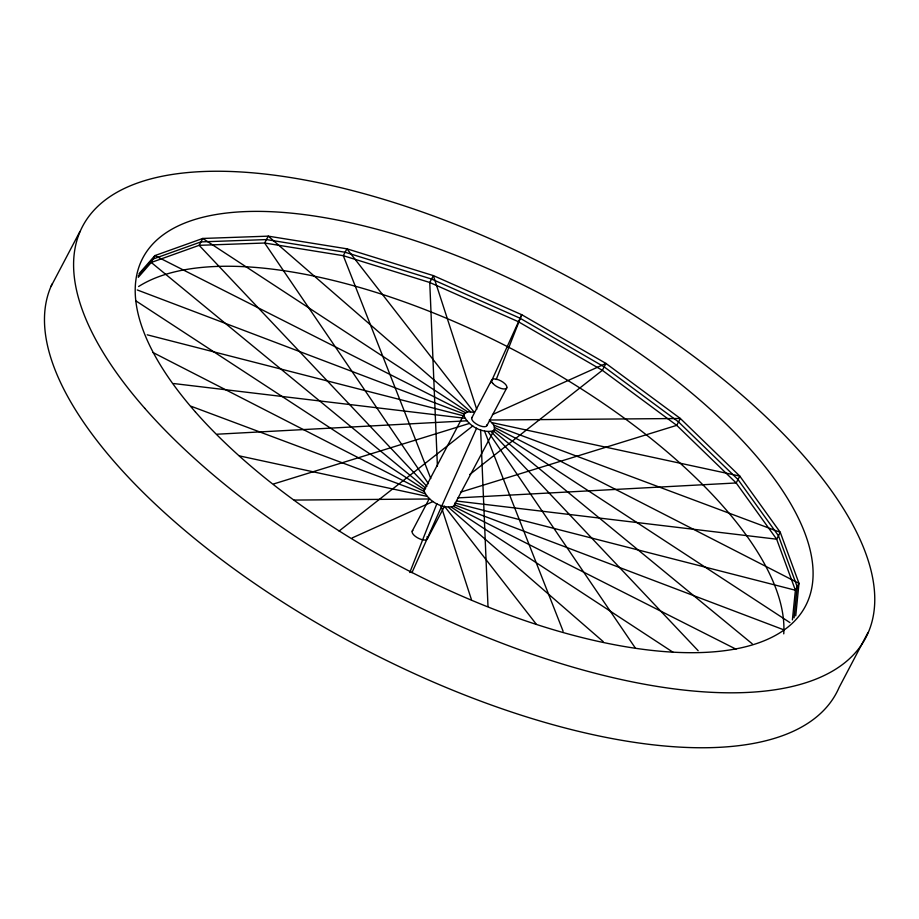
<?xml version="1.0" encoding="UTF-8"?>
<svg xmlns="http://www.w3.org/2000/svg" width="919" height="919" viewBox="0 0 919 919"><rect width="100%" height="100%" fill="white"/><g stroke="black" fill="none" stroke-linecap="round" stroke-linejoin="round"><path stroke-width="1.38" d="M795.728 615.845L799.002 583.37L780.265 532.319L739.795 476.088L680.347 418.49L489.322 420.017L493.871 425.198L494.525 429.437L453.561 506.38C442.498 509.069 428.989 501.694 424.279 491.493L424.475 489.563L464.21 414.009L467.61 411.838L474.17 412.309L346.922 248.819L268.268 236.149L202.766 238.458L154.886 255.597L139.056 273.655M789.926 622.588L494.525 429.437L493.296 430.839C482.234 433.527 468.724 426.14 464.015 415.939L464.21 414.009L137.264 289.956M792.396 619.888L795.394 590.228L799.002 583.37L494.721 427.507M794.062 617.867L797.198 586.793L778.462 535.754L737.991 479.523L678.544 421.924L604.162 366.876L519.924 318.146L431.562 279.054L345.119 252.254L266.453 239.583L200.962 241.892L153.071 259.032L138.183 276.033M409.782 572.526L436.881 503.704M496.191 379.57L521.728 314.712L433.377 275.62L346.922 248.819L343.304 255.689L430.77 478.512M490.735 382.775L521.728 314.712L605.966 363.442L680.347 418.49L676.729 425.348L460.534 492.182M411.953 572.675L476.616 428.151M51.004 286.464L79.907 231.519M412.183 531.193L429.403 498.454M471.792 417.869L491.654 380.098M427.346 538.902L444.566 506.162M486.944 425.577L506.817 387.807M867.995 632.536L839.093 687.481A442.326 181.181 27.7 0 1 370.644 652.49A442.326 181.181 27.7 0 1 52.142 283.937M138.241 277.343L151.267 262.466L154.886 255.597L465.439 412.62M339.111 531.021L472.791 425.934M469.793 474.514L602.347 370.311L605.966 363.442L492.469 414.572M352.172 537.925L433.056 501.487M273.736 483.922L469.414 423.429M217.229 434.205L466.714 420.822M458.03 497.88L736.188 482.957L776.658 539.189L795.394 590.228L454.985 503.061L454.79 504.99L783.08 629.549M294.252 500.074L429.678 498.983M173.599 383.533L464.865 418.26M456.973 501.073L776.658 539.189L780.265 532.319L493.871 425.198M492.021 422.637L739.795 476.088L736.188 482.957L676.729 425.348L602.347 370.311L518.109 321.581L429.759 282.489L343.304 255.689L264.649 243.018L199.147 245.327L151.267 262.466L425.704 488.161L424.475 489.563L136.276 301.122M239.399 455.893L426.979 496.363M147.224 334.815L464.015 415.939M191.175 406.29L425.129 493.802M453.561 506.38L736.004 649.182M153.094 352.586L424.279 491.493M467.61 411.838L202.766 238.458L199.147 245.327L426.898 486.335M451.39 507.162L673.099 652.295M493.296 430.839L752.236 643.794M470.597 411.735L268.268 236.149L264.649 243.018L428.438 483.716M448.403 507.265L603.128 641.542M491.114 431.62L698.164 650.721M444.83 506.691L536.099 623.955M488.138 431.723L634.983 647.527M484.566 431.149L563.129 631.284M476.766 409.426L433.377 275.62L429.759 282.489L437.41 466.117M440.902 505.473L471.458 599.682M480.637 429.931L487.989 606.379M138.631 286.51A374.274 153.312 27.7 0 1 524.267 355.458A374.274 153.312 27.7 0 1 783.746 633.857M427.013 536.776A8.501 3.481 27.7 0 1 419.397 538.741A8.501 3.481 27.7 0 1 412.803 530.493M487.047 424.624A8.501 3.481 27.7 0 1 477.995 424.934A8.501 3.481 27.7 0 1 472.4 417.169M195.46 412.011A374.274 153.312 27.7 0 0 780.369 632.49A374.274 153.312 27.7 0 0 446.014 251.588A374.274 153.312 27.7 0 0 195.46 412.011M144.823 408.369A442.326 181.181 27.7 0 0 836.083 668.94A442.326 181.181 27.7 0 0 440.936 218.779A442.326 181.181 27.7 0 0 144.823 408.369M492.906 383.499A8.501 3.481 27.7 0 0 506.197 388.507A8.501 3.481 27.7 0 0 498.603 379.857A8.501 3.481 27.7 0 0 492.906 383.499"/></g></svg>
